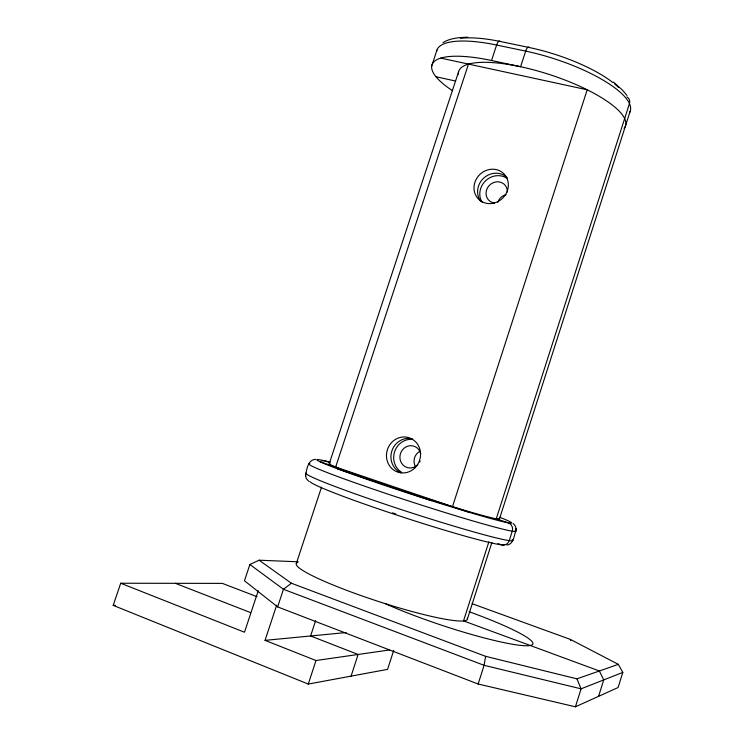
<?xml version="1.0" encoding="UTF-8"?>
<svg xmlns="http://www.w3.org/2000/svg" width="744" height="744" viewBox="0 0 744 744"><rect width="100%" height="100%" fill="white"/><g stroke="black" fill="none" stroke-linecap="round" stroke-linejoin="round"><path stroke-width="1.12" d="M308.937 481.442L306.24 478.476L305.579 475.379M305.552 475.946C306.63 469.883 307.635 459.773 315.549 459.308M513.118 523.469C515.471 525.283 516.615 528.333 515.778 531.225C513.853 536.108 513.565 544.301 506.887 545.064M515.797 531.011L516.085 528.593M259.089 560.204L291.397 583.24L485.618 656.338L484.102 665.322L478.141 684.015L277.624 606.89L244.469 580.776L249.882 564.491L259.089 560.204L298.325 561.813M472.17 603.719L570.416 639.422L618.32 664.346L622.812 672.409L618.087 687.53L575.419 706.8L478.141 684.015M575.419 706.8L581.064 688.832L576.953 678.844L485.618 656.338M598.576 696.347L603.719 679.923L599.357 670.986L463.521 620.877L488.91 541.734M436.905 50.127L431.762 65.909M467.353 619.11L491.905 542.497M499.466 518.903L630.103 111.479M452.492 506.645L587.202 89.791L440.82 58.106M351.075 676.138L358.124 654.469L310.601 635.971L315.614 620.691M393.716 650.368L387.559 669.377L308.286 684.062L113.209 605.384L120.705 583.24L222.382 583.389L256.959 596.669M452.51 90.694A87.122 24.692 18.5 0 1 491.533 60.506L496.62 45.031A6.808 2.306 -78.5 0 1 500.34 41.497L529.291 47.532A81.329 24.599 18.1 0 1 613.028 82.649M308.286 684.062L315.995 660.523L389.568 649.958M315.995 660.523L265.05 640.361L276.675 605.17M277.624 606.89L283.445 589.276L291.397 583.24M296.317 563.534L321.51 487.199M329.267 463.652L458.63 71.675M335.646 467.074L468.488 64.096M258.261 590.699L244.497 632.223L120.705 583.24M443.015 42.631C450.353 37.981 459.346 37.553 467.771 37.2M622.812 672.409L581.064 688.832L484.102 665.322L283.445 589.276L249.882 564.491M576.953 678.844L618.32 664.346M265.05 640.361L346.109 632.549M113.209 605.384L115.515 605.318M491.533 60.506L520.586 66.728L525.692 51.122A6.863 2.186 -78.1 0 1 529.291 47.532M435.965 76.716L455.616 81.068M329.648 462.47L325.286 461.001A6.25 5.738 -74.4 0 0 321.994 460.954M337.609 468.841L431.585 500.712A102.542 3.599 18 0 0 459.29 509.324L469.148 512.291L320.18 461.829L323.584 463.345M497.978 543.641L501.242 544.766A6.594 6.333 -86.9 0 0 509.268 540.562L512.281 531.151A6.584 6.333 -85.5 0 0 508.264 522.846L496.267 518.791L629.452 103.611A6.519 5.915 -33.9 0 0 626.904 96.915M175.37 583.315L250.579 612.6M499.754 517.285L503.725 518.894A102.477 3.599 18 0 1 469.101 512.281M613.512 82.156L622.393 90.033L626.978 95.437M570.416 639.422L570.741 640.593M469.204 611.745A91.642 10.881 18.3 0 1 521.339 645.466A91.642 10.881 18.3 0 1 385.271 603.644M467.297 618.301A89.931 10.509 18 0 1 376.882 600.957A89.931 10.509 18 0 1 297.237 562.752M458.416 74.214A87.736 25.073 18.1 0 1 550.03 74.716A87.736 25.073 18.1 0 1 624.021 128.414M629.312 113.004A87.671 26.105 18.1 0 0 525.692 51.122L496.62 45.031A87.057 25.715 18.5 0 0 436.579 51.373M614.842 84.109A81.329 24.599 18.1 0 1 618.571 87.457M460.61 38.325A80.78 24.236 18.5 0 1 500.34 41.497M498.964 518.41A89.485 3.134 18 0 1 413.515 494.36A89.485 3.134 18 0 1 329.936 463.54M512.188 539.456A108.875 5.18 18 0 1 412.502 513.248A108.875 5.18 18 0 1 305.896 472.989M515.108 530.342A108.819 4.362 18 0 1 410.679 501.623A108.819 4.362 18 0 1 309.941 463.707M337.488 468.804A102.542 3.599 18 0 1 323.454 463.298M320.004 461.773A102.542 3.599 18 0 1 330.224 462.201M504.274 544.813A102.449 5.394 18 0 1 404.829 517.712A102.449 5.394 18 0 1 310.006 481.666M395.799 513.927A89.587 4.706 18 0 1 392.562 512.849M497.838 202.247A10.76 9.932 -45.1 0 1 506.032 194.658M415.58 466.86A10.853 10.239 -73.4 0 1 419.811 451.338M431.585 500.712A102.077 3.581 18 0 1 418.156 496.406A102.374 3.59 18 0 1 346.425 472.087M346.537 472.124A102.077 3.581 18 0 1 337.729 468.887M401.081 472.793A17.912 16.824 -73 0 1 391.856 450.957A17.912 16.824 -73 0 1 412.157 438.839M480.55 201.047A17.754 16.303 -45.6 0 1 483.935 177.9A17.754 16.303 -45.6 0 1 507.027 177.574M401.658 472.375A17.8 16.731 -73.1 0 1 394.599 451.757A17.8 16.731 -73.1 0 1 412.436 439.341M417.784 464.665A11.207 10.537 -73 0 1 401.686 463.345A11.207 10.537 -73 0 1 406.205 446.809A11.207 10.537 -73 0 1 420.769 453.747M420.155 461.075A11.207 10.537 -73 0 1 419.7 462.015M482.093 202.377A17.642 16.219 -45.5 0 1 485.627 180.755A17.642 16.219 -45.5 0 1 507.287 178.523M494.211 203.019A11.114 10.211 -45.5 0 1 486.195 191.534A11.114 10.211 -45.5 0 1 497.838 181.787A11.114 10.211 -45.5 0 1 507.352 192.017M414.715 468.088A18.088 16.963 -72.9 0 0 409.051 437.742A18.088 16.963 -72.9 0 0 386.759 459.039A18.088 16.963 -72.9 0 0 414.715 468.088M493.718 203.149A17.921 16.433 -45.7 0 0 504.609 174.57A17.921 16.433 -45.7 0 0 475.184 181.517A17.921 16.433 -45.7 0 0 493.718 203.149"/></g></svg>
